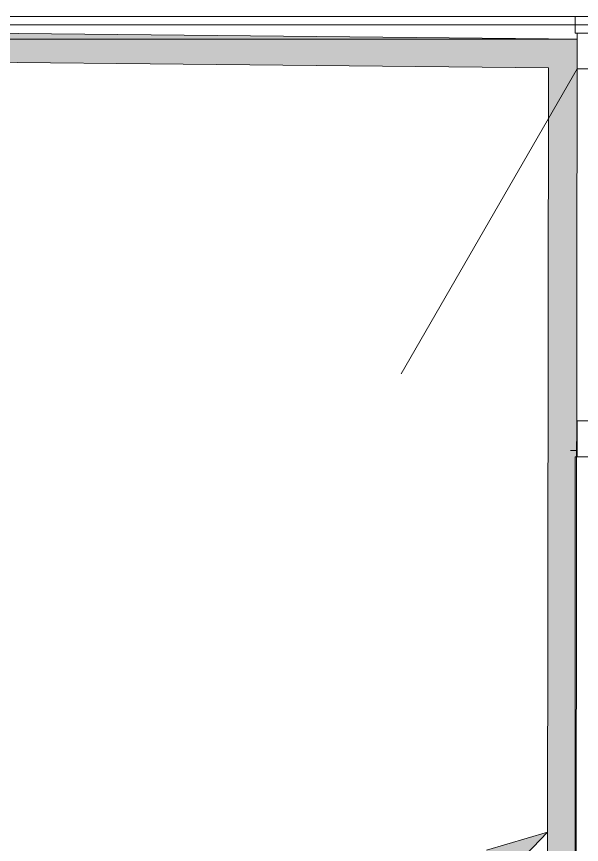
# Model space of a CAD drawing. Header units: millimetres. Extents: x -546 to 1681, y -650 to 1730.
# Drawn here: x 499.93 to 513.66, y 441.54 to 461.67 of the extents above; entities that cross this region are included whole.
import ezdxf

# ---------------------------------------------------------------- set-up
doc = ezdxf.new("R2010")
doc.units = ezdxf.units.MM

msp = doc.modelspace()

# ---------------------------------------------------------------- hatches: boundary and pattern name
at = {"true_color": 0x9f9f00}
h = msp.add_hatch(color=54, dxfattribs=at)
h.dxf.hatch_style = 2
h.paths.add_polyline_path([(467.664, 460.876), (467.664, 461.576), (512.864, 461.123), (512.863, 460.423)])
at = {"true_color": 0xf1d696}
h = msp.add_hatch(color=41, dxfattribs=at)
h.dxf.hatch_style = 2
h.paths.add_polyline_path([(512.863, 460.423), (512.864, 461.123), (513.564, 461.116)])
h = msp.add_hatch(color=41, dxfattribs=at)
h.dxf.hatch_style = 2
h.paths.add_polyline_path([(512.863, 460.423), (513.558, 461.11), (513.563, 460.416)])
h = msp.add_hatch(color=41, dxfattribs=at)
h.dxf.hatch_style = 2
h.paths.add_polyline_path([(512.815, 422.014), (512.863, 460.423), (513.563, 460.416), (513.515, 422.014)])
at = {"true_color": 0x0077b0}
h = msp.add_hatch(color=144, dxfattribs=at)
h.dxf.hatch_style = 2
h.paths.add_polyline_path([(512.84, 441.838), (511.773, 440.72), (511.357, 441.403)])

# ---------------------------------------------------------------- linework, layer by layer
at = {"color": 7, "lineweight": 0}
for points in [[(512.864, 461.123), (466.964, 461.583)], [(481.801, 461.666), (611.127, 461.666)], [(513.514, 461.666), (513.514, 461.266)], [(481.801, 461.466), (546.902, 461.466)], [(513.564, 461.116), (467.084, 461.116)], [(513.564, 461.116), (512.864, 461.123)], [(513.514, 461.266), (513.564, 461.266)], [(513.515, 422.014), (513.564, 461.116)], [(513.964, 461.266), (513.564, 461.266)], [(513.564, 461.266), (513.564, 460.396)], [(467.664, 460.876), (512.863, 460.423)], [(513.564, 460.396), (509.284, 452.983)], [(512.863, 460.423), (512.815, 422.014)], [(513.564, 460.396), (513.964, 460.396)], [(513.964, 451.836), (513.564, 451.836)], [(513.564, 451.836), (513.564, 450.966)], [(513.564, 451.116), (513.394, 451.116)], [(513.564, 450.966), (513.514, 450.966)], [(513.514, 450.966), (513.514, 432.816)], [(513.564, 450.966), (513.964, 450.966)]]:
    msp.add_lwpolyline(points, dxfattribs=at)
at = {"color": 144, "lineweight": 0, "true_color": 0x0077b0}
for points in [[(512.84, 441.838), (511.357, 441.403)], [(512.84, 441.838), (511.773, 440.72)]]:
    msp.add_lwpolyline(points, dxfattribs=at)

doc.saveas('drawing.dxf')
